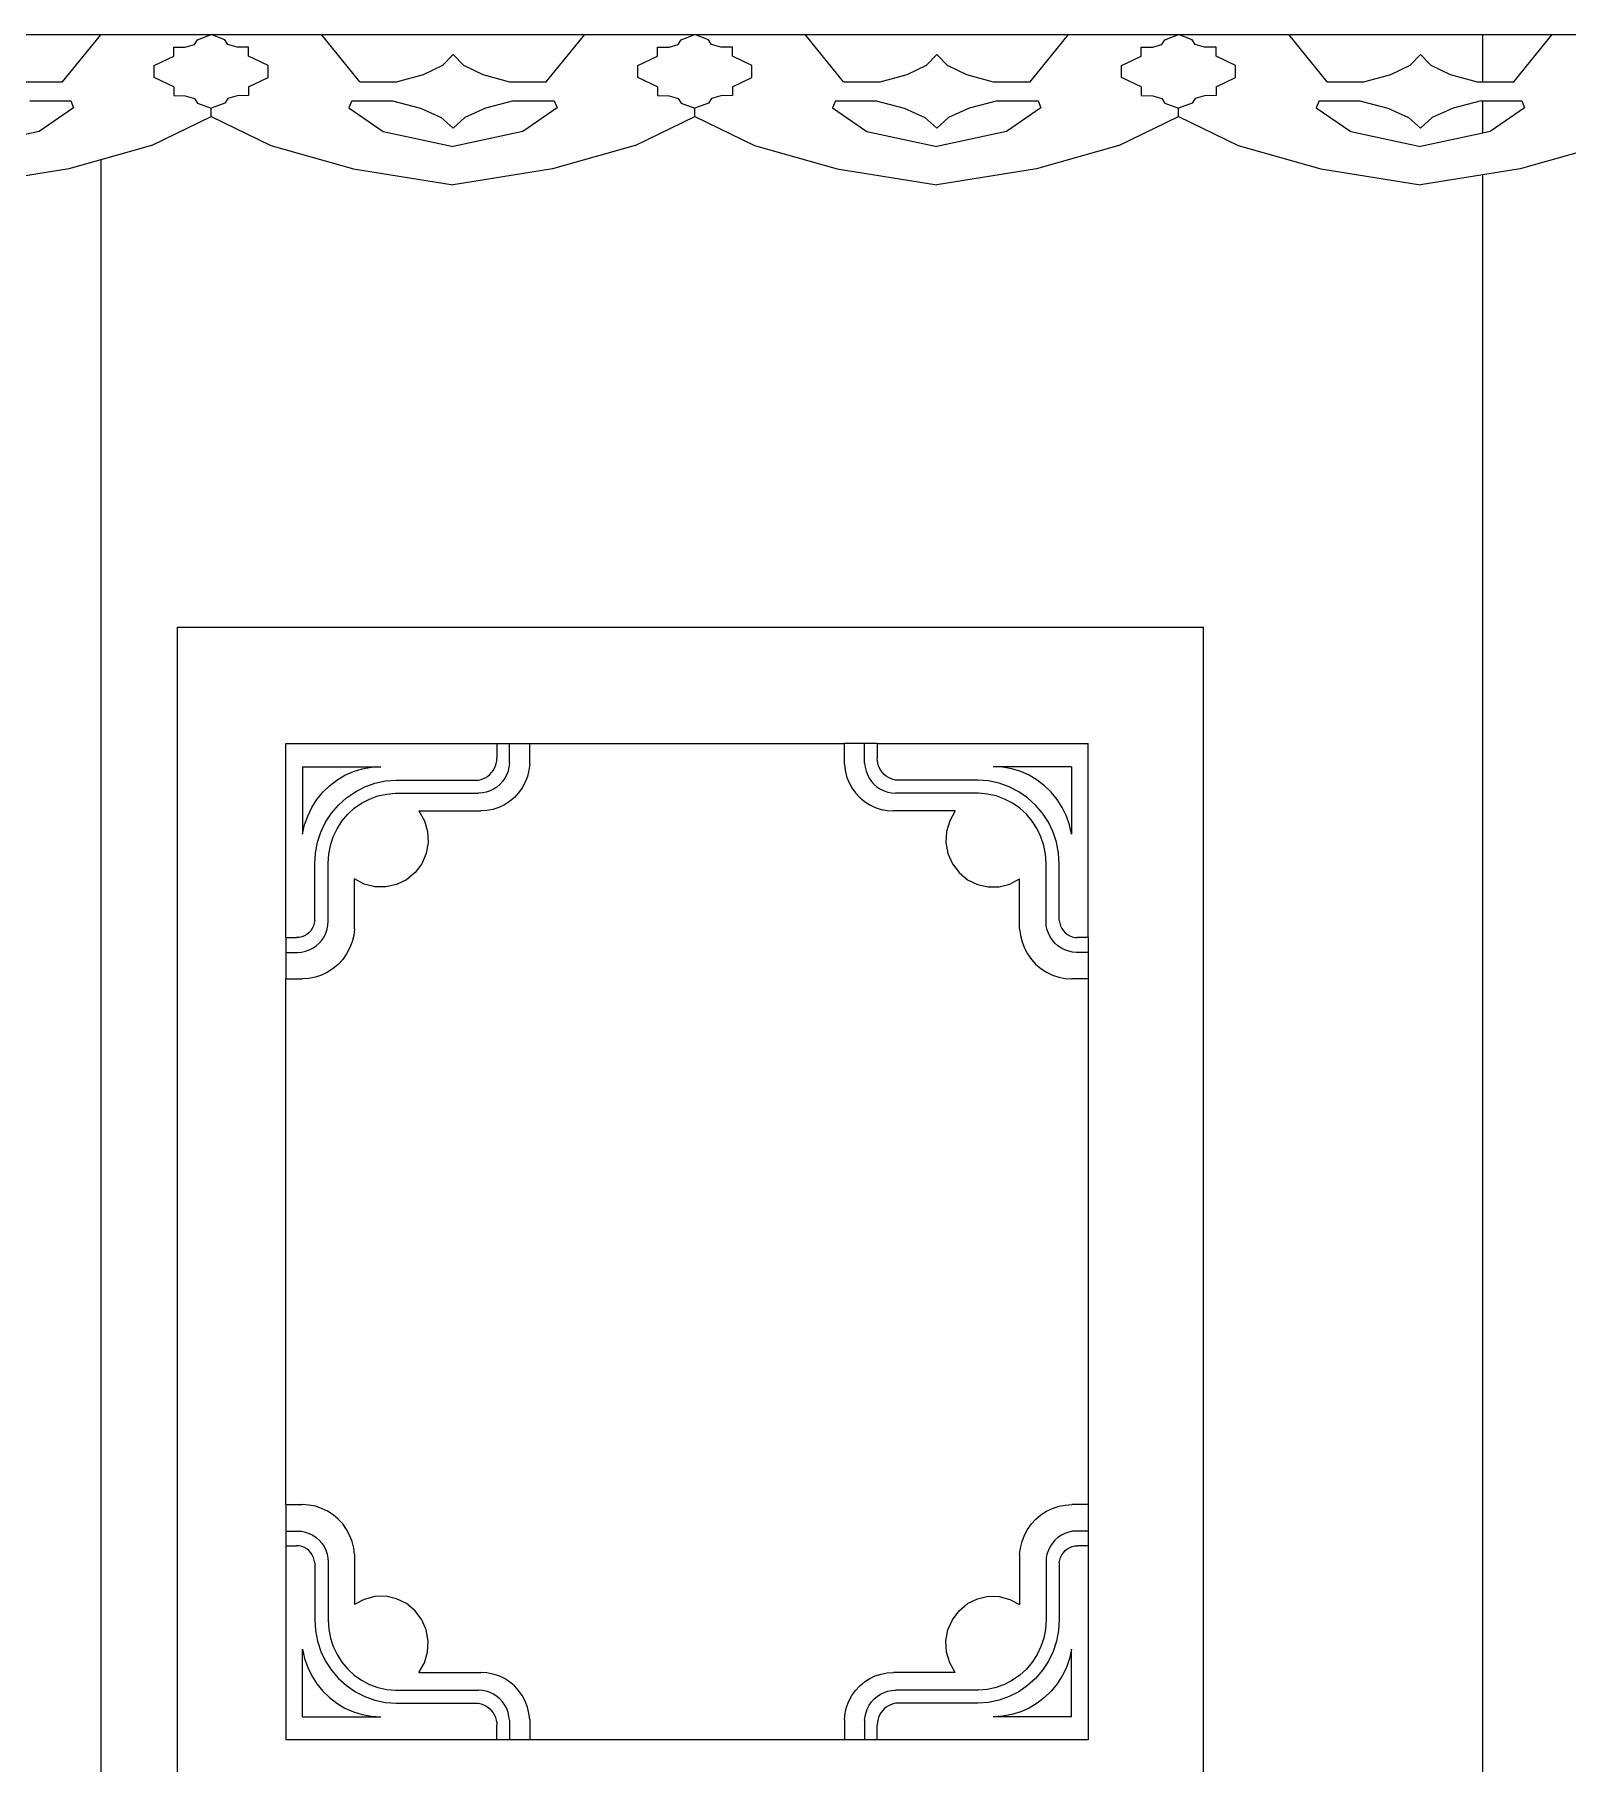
# Model space of a CAD drawing. Header units: inches. Extents: x 16.2 to 49.2, y 7.1 to 20.7.
# Drawn here: x 30.164 to 31.509, y 16.603 to 18.121 of the extents above; entities that cross this region are included whole.
import ezdxf

# ---------------------------------------------------------------- set-up
doc = ezdxf.new("R2010")
doc.units = ezdxf.units.IN
doc.header["$MEASUREMENT"] = 0
doc.layers.add('0inne_gulv', color=252, linetype='Continuous', lineweight=13)

# ---------------------------------------------------------------- blocks, each defined once
blk = doc.blocks.new('DEREK SMALL HOUSE fr')
for p, q in [((-3.7251, -0.0788), (-3.494, -0.0788)), ((-3.5818, -0.0788), (-3.4941, -0.0788)), ((-3.5277, -0.1203), (-3.4941, -0.079)), ((-3.4941, -0.079), (-3.4941, -0.0788)), ((-3.4941, -0.079), (-3.494, -0.0788)), ((-3.4941, -0.0788), (-3.494, -0.0788)), ((-3.494, -0.0788), (-3.3973, -0.0788)), ((-3.4301, -0.0899), (-3.42, -0.0899)), ((-3.4301, -0.0977), (-3.4301, -0.0899)), ((-3.42, -0.0899), (-3.4119, -0.0874)), ((-3.4119, -0.0874), (-3.4094, -0.0834)), ((-3.4094, -0.0834), (-3.3973, -0.0788)), ((-3.3973, -0.0788), (-3.3006, -0.0788)), ((-3.3852, -0.0834), (-3.3973, -0.0788)), ((-3.3827, -0.0874), (-3.3852, -0.0834)), ((-3.3746, -0.0899), (-3.3827, -0.0874)), ((-3.3645, -0.0899), (-3.3746, -0.0899)), ((-3.3645, -0.0977), (-3.3645, -0.0899)), ((-3.2669, -0.1203), (-3.3006, -0.0788)), ((-3.3006, -0.0788), (-3.0695, -0.0788)), ((-3.3006, -0.0788), (-3.0695, -0.0788)), ((-3.1033, -0.1203), (-3.0695, -0.0788)), ((-3.0695, -0.0788), (-2.9729, -0.0788)), ((-3.0057, -0.0899), (-2.9955, -0.0899)), ((-3.0057, -0.0977), (-3.0057, -0.0899)), ((-2.9955, -0.0899), (-2.9875, -0.0874)), ((-2.9875, -0.0874), (-2.9849, -0.0834)), ((-2.9849, -0.0834), (-2.9729, -0.0788)), ((-2.9729, -0.0788), (-2.8762, -0.0788)), ((-2.9608, -0.0834), (-2.9729, -0.0788)), ((-2.9582, -0.0874), (-2.9608, -0.0834)), ((-2.9502, -0.0899), (-2.9582, -0.0874)), ((-2.94, -0.0899), (-2.9502, -0.0899)), ((-2.94, -0.0977), (-2.94, -0.0899)), ((-2.8425, -0.1203), (-2.8762, -0.0788)), ((-2.8762, -0.0788), (-2.6451, -0.0788)), ((-2.8762, -0.0788), (-2.6451, -0.0788)), ((-2.6788, -0.1203), (-2.6451, -0.0788)), ((-2.6451, -0.0788), (-2.5484, -0.0788)), ((-2.5813, -0.0899), (-2.5711, -0.0899)), ((-2.5813, -0.0977), (-2.5813, -0.0899)), ((-2.5711, -0.0899), (-2.5631, -0.0874)), ((-2.5631, -0.0874), (-2.5605, -0.0834)), ((-2.5605, -0.0834), (-2.5484, -0.0788)), ((-2.5484, -0.0788), (-2.4518, -0.0788)), ((-2.5364, -0.0834), (-2.5484, -0.0788)), ((-2.5338, -0.0874), (-2.5364, -0.0834)), ((-2.5258, -0.0899), (-2.5338, -0.0874)), ((-2.5156, -0.0899), (-2.5258, -0.0899)), ((-2.5156, -0.0977), (-2.5156, -0.0899)), ((-2.418, -0.1203), (-2.4518, -0.0788)), ((-2.4518, -0.0788), (-2.2815, -0.0788)), ((-2.4518, -0.0788), (-2.2207, -0.0788)), ((-2.2815, -0.1203), (-2.2815, -0.0788)), ((-2.2815, -0.0788), (-2.2207, -0.0788)), ((-2.2544, -0.1203), (-2.2207, -0.0788)), ((-2.2207, -0.0788), (-2.124, -0.0788)), ((-3.4473, -0.1059), (-3.4301, -0.0977)), ((-3.4473, -0.1165), (-3.4473, -0.1059)), ((-3.3473, -0.1059), (-3.3645, -0.0977)), ((-3.3473, -0.1165), (-3.3473, -0.1059)), ((-3.2111, -0.1138), (-3.1941, -0.1056)), ((-3.1941, -0.1056), (-3.1851, -0.0963)), ((-3.1851, -0.0963), (-3.176, -0.1056)), ((-3.176, -0.1056), (-3.159, -0.1138)), ((-3.0228, -0.1059), (-3.0057, -0.0977)), ((-3.0228, -0.1165), (-3.0228, -0.1059)), ((-2.9229, -0.1059), (-2.94, -0.0977)), ((-2.9229, -0.1165), (-2.9229, -0.1059)), ((-2.7867, -0.1138), (-2.7697, -0.1056)), ((-2.7697, -0.1056), (-2.7606, -0.0963)), ((-2.7606, -0.0963), (-2.7516, -0.1056)), ((-2.7516, -0.1056), (-2.7346, -0.1138)), ((-2.5984, -0.1059), (-2.5813, -0.0977)), ((-2.5984, -0.1165), (-2.5984, -0.1059)), ((-2.4984, -0.1059), (-2.5156, -0.0977)), ((-2.4984, -0.1165), (-2.4984, -0.1059)), ((-2.3623, -0.1138), (-2.3453, -0.1056)), ((-2.3453, -0.1056), (-2.3362, -0.0963)), ((-2.3362, -0.0963), (-2.3272, -0.1056)), ((-2.3272, -0.1056), (-2.3102, -0.1138)), ((-3.5598, -0.1203), (-3.5277, -0.1203)), ((-3.4301, -0.1246), (-3.4473, -0.1165)), ((-3.3645, -0.1246), (-3.3473, -0.1165)), ((-3.2669, -0.1203), (-3.2348, -0.1203)), ((-3.2348, -0.1203), (-3.2111, -0.1138)), ((-3.159, -0.1138), (-3.1354, -0.1203)), ((-3.1354, -0.1203), (-3.1033, -0.1203)), ((-3.0057, -0.1246), (-3.0228, -0.1165)), ((-2.94, -0.1246), (-2.9229, -0.1165)), ((-2.8425, -0.1203), (-2.8103, -0.1203)), ((-2.8103, -0.1203), (-2.7867, -0.1138)), ((-2.7346, -0.1138), (-2.711, -0.1203)), ((-2.711, -0.1203), (-2.6788, -0.1203)), ((-2.5813, -0.1246), (-2.5984, -0.1165)), ((-2.5156, -0.1246), (-2.4984, -0.1165)), ((-2.418, -0.1203), (-2.3859, -0.1203)), ((-2.3859, -0.1203), (-2.3623, -0.1138)), ((-2.3102, -0.1138), (-2.2865, -0.1203)), ((-2.2865, -0.1203), (-2.2815, -0.1203)), ((-2.2815, -0.1203), (-2.2544, -0.1203)), ((-3.4301, -0.1246), (-3.4301, -0.1324)), ((-3.4301, -0.1324), (-3.42, -0.1325)), ((-3.42, -0.1325), (-3.4119, -0.135)), ((-3.4119, -0.135), (-3.4094, -0.1389)), ((-3.3827, -0.135), (-3.3852, -0.1389)), ((-3.3746, -0.1325), (-3.3827, -0.135)), ((-3.3645, -0.1324), (-3.3746, -0.1325)), ((-3.3645, -0.1246), (-3.3645, -0.1324)), ((-3.0057, -0.1246), (-3.0057, -0.1324)), ((-3.0057, -0.1324), (-2.9955, -0.1325)), ((-2.9955, -0.1325), (-2.9875, -0.135)), ((-2.9875, -0.135), (-2.9849, -0.1389)), ((-2.9582, -0.135), (-2.9608, -0.1389)), ((-2.9502, -0.1325), (-2.9582, -0.135)), ((-2.94, -0.1324), (-2.9502, -0.1325)), ((-2.94, -0.1246), (-2.94, -0.1324)), ((-2.5813, -0.1246), (-2.5813, -0.1324)), ((-2.5813, -0.1324), (-2.5711, -0.1325)), ((-2.5711, -0.1325), (-2.5631, -0.135)), ((-2.5631, -0.135), (-2.5605, -0.1389)), ((-2.5338, -0.135), (-2.5364, -0.1389)), ((-2.5258, -0.1325), (-2.5338, -0.135)), ((-2.5156, -0.1324), (-2.5258, -0.1325)), ((-2.5156, -0.1246), (-2.5156, -0.1324)), ((-3.5563, -0.1371), (-3.5206, -0.1371)), ((-3.5181, -0.143), (-3.5483, -0.164)), ((-3.5206, -0.1371), (-3.5181, -0.143)), ((-3.4496, -0.1763), (-3.3973, -0.1507)), ((-3.4094, -0.1389), (-3.3973, -0.1435)), ((-3.3852, -0.1389), (-3.3973, -0.1435)), ((-3.3973, -0.1507), (-3.3973, -0.1435)), ((-3.3973, -0.1507), (-3.345, -0.1763)), ((-3.274, -0.1371), (-3.2765, -0.143)), ((-3.2765, -0.143), (-3.2463, -0.164)), ((-3.274, -0.1371), (-3.2383, -0.1371)), ((-3.2383, -0.1371), (-3.2136, -0.1435)), ((-3.2136, -0.1435), (-3.1955, -0.1517)), ((-3.1955, -0.1517), (-3.1851, -0.1611)), ((-3.1747, -0.1517), (-3.1851, -0.1611)), ((-3.1565, -0.1435), (-3.1747, -0.1517)), ((-3.1319, -0.1371), (-3.1565, -0.1435)), ((-3.1319, -0.1371), (-3.0962, -0.1371)), ((-3.0937, -0.143), (-3.1239, -0.164)), ((-3.0962, -0.1371), (-3.0937, -0.143)), ((-3.0252, -0.1763), (-2.9729, -0.1507)), ((-2.9849, -0.1389), (-2.9729, -0.1435)), ((-2.9608, -0.1389), (-2.9729, -0.1435)), ((-2.9729, -0.1507), (-2.9729, -0.1435)), ((-2.9729, -0.1507), (-2.9205, -0.1763)), ((-2.8496, -0.1371), (-2.8521, -0.143)), ((-2.8521, -0.143), (-2.8219, -0.164)), ((-2.8496, -0.1371), (-2.8139, -0.1371)), ((-2.8139, -0.1371), (-2.7892, -0.1435)), ((-2.7892, -0.1435), (-2.771, -0.1517)), ((-2.771, -0.1517), (-2.7606, -0.1611)), ((-2.7503, -0.1517), (-2.7606, -0.1611)), ((-2.7321, -0.1435), (-2.7503, -0.1517)), ((-2.7074, -0.1371), (-2.7321, -0.1435)), ((-2.7074, -0.1371), (-2.6717, -0.1371)), ((-2.6692, -0.143), (-2.6994, -0.164)), ((-2.6717, -0.1371), (-2.6692, -0.143)), ((-2.6008, -0.1763), (-2.5484, -0.1507)), ((-2.5605, -0.1389), (-2.5484, -0.1435)), ((-2.5364, -0.1389), (-2.5484, -0.1435)), ((-2.5484, -0.1507), (-2.5484, -0.1435)), ((-2.5484, -0.1507), (-2.4961, -0.1763)), ((-2.4251, -0.1371), (-2.4276, -0.143)), ((-2.4276, -0.143), (-2.3974, -0.164)), ((-2.4251, -0.1371), (-2.3894, -0.1371)), ((-2.3894, -0.1371), (-2.3648, -0.1435)), ((-2.3648, -0.1435), (-2.3466, -0.1517)), ((-2.3466, -0.1517), (-2.3362, -0.1611)), ((-2.3258, -0.1517), (-2.3362, -0.1611)), ((-2.3076, -0.1435), (-2.3258, -0.1517)), ((-2.283, -0.1371), (-2.3076, -0.1435)), ((-2.283, -0.1371), (-2.2815, -0.1371)), ((-2.2815, -0.1654), (-2.2815, -0.1371)), ((-2.2815, -0.1371), (-2.2473, -0.1371)), ((-2.2448, -0.143), (-2.275, -0.164)), ((-2.2473, -0.1371), (-2.2448, -0.143)), ((-3.5483, -0.164), (-3.5818, -0.1712)), ((-3.2463, -0.164), (-3.1851, -0.1771)), ((-3.1239, -0.164), (-3.1851, -0.1771)), ((-2.8219, -0.164), (-2.7606, -0.1771)), ((-2.6994, -0.164), (-2.7606, -0.1771)), ((-2.3974, -0.164), (-2.3362, -0.1771)), ((-2.2815, -0.1654), (-2.3362, -0.1771)), ((-2.275, -0.164), (-2.2815, -0.1654)), ((-3.4496, -0.1763), (-3.4941, -0.1888)), ((-3.345, -0.1763), (-3.2725, -0.1968)), ((-3.0252, -0.1763), (-3.0977, -0.1968)), ((-2.9205, -0.1763), (-2.8481, -0.1968)), ((-2.6008, -0.1763), (-2.6732, -0.1968)), ((-2.4961, -0.1763), (-2.4236, -0.1968)), ((-2.1938, -0.1812), (-2.2488, -0.1968)), ((-3.5221, -0.1968), (-3.5818, -0.2062)), ((-3.4941, -0.1888), (-3.5221, -0.1968)), ((-3.4941, -0.1888), (-3.4941, -1.6389)), ((-3.2725, -0.1968), (-3.1851, -0.2106)), ((-3.0977, -0.1968), (-3.1851, -0.2106)), ((-2.8481, -0.1968), (-2.7606, -0.2106)), ((-2.6732, -0.1968), (-2.7606, -0.2106)), ((-2.4236, -0.1968), (-2.3362, -0.2106)), ((-2.2488, -0.1968), (-2.2815, -0.2019)), ((-2.2815, -0.2019), (-2.3362, -0.2106)), ((-2.2815, -2.6989), (-2.2815, -0.2019)), ((-3.427, -2.6989), (-3.427, -0.5989)), ((-3.427, -0.5989), (-2.5265, -0.5989)), ((-2.5265, -2.6989), (-2.5265, -0.5989)), ((-3.3318, -0.8714), (-3.3318, -0.7011)), ((-3.3318, -0.7011), (-3.1466, -0.7011)), ((-3.1466, -0.7011), (-3.1466, -0.714)), ((-3.1466, -0.7011), (-3.1356, -0.7011)), ((-3.1356, -0.7011), (-3.1178, -0.7011)), ((-3.1356, -0.7183), (-3.1356, -0.7011)), ((-3.1178, -0.7191), (-3.1178, -0.7011)), ((-3.1178, -0.7011), (-2.8417, -0.7011)), ((-2.8239, -0.7011), (-2.8417, -0.7011)), ((-2.8417, -0.7191), (-2.8417, -0.7011)), ((-2.8129, -0.7011), (-2.8239, -0.7011)), ((-2.8239, -0.7183), (-2.8239, -0.7011)), ((-2.8129, -0.7011), (-2.6277, -0.7011)), ((-2.8129, -0.7011), (-2.8129, -0.714)), ((-2.6277, -0.8714), (-2.6277, -0.7011)), ((-3.3171, -0.7214), (-3.2485, -0.7214)), ((-3.3171, -0.7214), (-3.3171, -0.7805)), ((-3.2799, -0.729), (-3.2725, -0.7257)), ((-3.2725, -0.7257), (-3.2647, -0.7233)), ((-3.2647, -0.7233), (-3.2566, -0.7219)), ((-3.2566, -0.7219), (-3.2485, -0.7214)), ((-3.1545, -0.7297), (-3.1527, -0.7282)), ((-3.1527, -0.7282), (-3.1512, -0.7266)), ((-3.1512, -0.7266), (-3.1498, -0.7247)), ((-3.1498, -0.7247), (-3.1487, -0.7228)), ((-3.1487, -0.7228), (-3.1478, -0.7207)), ((-3.1478, -0.7207), (-3.1471, -0.7185)), ((-3.1471, -0.7185), (-3.1467, -0.7162)), ((-3.1467, -0.7162), (-3.1466, -0.714)), ((-3.1368, -0.7252), (-3.138, -0.7284)), ((-3.136, -0.7217), (-3.1368, -0.7252)), ((-3.1356, -0.7183), (-3.136, -0.7217)), ((-3.1185, -0.7246), (-3.1198, -0.7299)), ((-3.1178, -0.7191), (-3.1185, -0.7246)), ((-2.8417, -0.7191), (-2.841, -0.7246)), ((-2.841, -0.7246), (-2.8397, -0.7299)), ((-2.8239, -0.7183), (-2.8235, -0.7217)), ((-2.8235, -0.7217), (-2.8227, -0.7252)), ((-2.8227, -0.7252), (-2.8215, -0.7284)), ((-2.8127, -0.7162), (-2.8129, -0.714)), ((-2.8123, -0.7185), (-2.8127, -0.7162)), ((-2.8117, -0.7207), (-2.8123, -0.7185)), ((-2.8108, -0.7228), (-2.8117, -0.7207)), ((-2.8096, -0.7247), (-2.8108, -0.7228)), ((-2.8083, -0.7266), (-2.8096, -0.7247)), ((-2.8067, -0.7282), (-2.8083, -0.7266)), ((-2.805, -0.7297), (-2.8067, -0.7282)), ((-2.7028, -0.7219), (-2.711, -0.7214)), ((-2.6424, -0.7214), (-2.711, -0.7214)), ((-2.6948, -0.7233), (-2.7028, -0.7219)), ((-2.687, -0.7257), (-2.6948, -0.7233)), ((-2.6795, -0.729), (-2.687, -0.7257)), ((-2.6424, -0.7214), (-2.6424, -0.7805)), ((-3.2994, -0.7439), (-3.2935, -0.7382)), ((-3.2935, -0.7382), (-3.287, -0.7332)), ((-3.287, -0.7332), (-3.2799, -0.729)), ((-3.2786, -0.7487), (-3.2708, -0.7434)), ((-3.2708, -0.7434), (-3.2624, -0.7391)), ((-3.2624, -0.7391), (-3.2536, -0.7359)), ((-3.2536, -0.7359), (-3.2444, -0.7339)), ((-3.2444, -0.7339), (-3.2351, -0.7331)), ((-3.2351, -0.7331), (-3.1627, -0.7331)), ((-3.1627, -0.7331), (-3.1605, -0.7326)), ((-3.1605, -0.7326), (-3.1584, -0.7319)), ((-3.1584, -0.7319), (-3.1564, -0.7309)), ((-3.1564, -0.7309), (-3.1545, -0.7297)), ((-3.1526, -0.7427), (-3.1559, -0.7438)), ((-3.1495, -0.7412), (-3.1526, -0.7427)), ((-3.1466, -0.7393), (-3.1495, -0.7412)), ((-3.1439, -0.737), (-3.1466, -0.7393)), ((-3.1416, -0.7344), (-3.1439, -0.737)), ((-3.1396, -0.7315), (-3.1416, -0.7344)), ((-3.138, -0.7284), (-3.1396, -0.7315)), ((-3.1244, -0.7399), (-3.1275, -0.7444)), ((-3.1218, -0.735), (-3.1244, -0.7399)), ((-3.1198, -0.7299), (-3.1218, -0.735)), ((-2.8397, -0.7299), (-2.8377, -0.735)), ((-2.8377, -0.735), (-2.8351, -0.7399)), ((-2.8351, -0.7399), (-2.8319, -0.7444)), ((-2.8215, -0.7284), (-2.8199, -0.7315)), ((-2.8199, -0.7315), (-2.8179, -0.7344)), ((-2.8179, -0.7344), (-2.8155, -0.737)), ((-2.8155, -0.737), (-2.8129, -0.7393)), ((-2.8129, -0.7393), (-2.81, -0.7412)), ((-2.81, -0.7412), (-2.8069, -0.7427)), ((-2.8069, -0.7427), (-2.8036, -0.7438)), ((-2.8031, -0.7309), (-2.805, -0.7297)), ((-2.8011, -0.7319), (-2.8031, -0.7309)), ((-2.7989, -0.7326), (-2.8011, -0.7319)), ((-2.7967, -0.7331), (-2.7989, -0.7326)), ((-2.7244, -0.7331), (-2.7967, -0.7331)), ((-2.7151, -0.7339), (-2.7244, -0.7331)), ((-2.7059, -0.7359), (-2.7151, -0.7339)), ((-2.697, -0.7391), (-2.7059, -0.7359)), ((-2.6887, -0.7434), (-2.697, -0.7391)), ((-2.6809, -0.7487), (-2.6887, -0.7434)), ((-2.6725, -0.7332), (-2.6795, -0.729)), ((-2.666, -0.7382), (-2.6725, -0.7332)), ((-2.666, -0.7382), (-2.6601, -0.7439)), ((-3.3126, -0.7647), (-3.309, -0.7572)), ((-3.309, -0.7572), (-3.3046, -0.7503)), ((-3.3046, -0.7503), (-3.2994, -0.7439)), ((-3.2917, -0.7623), (-3.2856, -0.7551)), ((-3.2856, -0.7551), (-3.2786, -0.7487)), ((-3.2775, -0.7632), (-3.2717, -0.7579)), ((-3.2717, -0.7579), (-3.2653, -0.7534)), ((-3.2653, -0.7534), (-3.2583, -0.7498)), ((-3.2583, -0.7498), (-3.251, -0.7471)), ((-3.251, -0.7471), (-3.2433, -0.7454)), ((-3.2433, -0.7454), (-3.2356, -0.7447)), ((-3.2356, -0.7447), (-3.1627, -0.7447)), ((-3.1593, -0.7444), (-3.1627, -0.7447)), ((-3.1559, -0.7438), (-3.1593, -0.7444)), ((-3.1449, -0.7572), (-3.1501, -0.7589)), ((-3.14, -0.7549), (-3.1449, -0.7572)), ((-3.1354, -0.7519), (-3.14, -0.7549)), ((-3.1312, -0.7484), (-3.1354, -0.7519)), ((-3.1275, -0.7444), (-3.1312, -0.7484)), ((-2.8319, -0.7444), (-2.8282, -0.7484)), ((-2.8282, -0.7484), (-2.824, -0.7519)), ((-2.824, -0.7519), (-2.8195, -0.7549)), ((-2.8195, -0.7549), (-2.8146, -0.7572)), ((-2.8146, -0.7572), (-2.8094, -0.7589)), ((-2.8036, -0.7438), (-2.8002, -0.7444)), ((-2.8002, -0.7444), (-2.7967, -0.7447)), ((-2.7239, -0.7447), (-2.7967, -0.7447)), ((-2.7161, -0.7454), (-2.7239, -0.7447)), ((-2.7085, -0.7471), (-2.7161, -0.7454)), ((-2.7012, -0.7498), (-2.7085, -0.7471)), ((-2.6942, -0.7534), (-2.7012, -0.7498)), ((-2.6878, -0.7579), (-2.6942, -0.7534)), ((-2.682, -0.7632), (-2.6878, -0.7579)), ((-2.6739, -0.7551), (-2.6809, -0.7487)), ((-2.6678, -0.7623), (-2.6739, -0.7551)), ((-2.6549, -0.7503), (-2.6601, -0.7439)), ((-2.6505, -0.7572), (-2.6549, -0.7503)), ((-2.6469, -0.7647), (-2.6505, -0.7572)), ((-3.3171, -0.7805), (-3.3153, -0.7725)), ((-3.3153, -0.7725), (-3.3126, -0.7647)), ((-3.301, -0.7788), (-3.2969, -0.7702)), ((-3.2969, -0.7702), (-3.2917, -0.7623)), ((-3.2868, -0.7759), (-3.2826, -0.7692)), ((-3.2826, -0.7692), (-3.2775, -0.7632)), ((-3.215, -0.7603), (-3.2102, -0.7688)), ((-3.215, -0.7603), (-3.1608, -0.7603)), ((-3.2102, -0.7688), (-3.2074, -0.7782)), ((-3.1554, -0.76), (-3.1608, -0.7603)), ((-3.1501, -0.7589), (-3.1554, -0.76)), ((-2.8094, -0.7589), (-2.8041, -0.76)), ((-2.8041, -0.76), (-2.7987, -0.7603)), ((-2.7444, -0.7603), (-2.7987, -0.7603)), ((-2.7493, -0.7688), (-2.752, -0.7782)), ((-2.7444, -0.7603), (-2.7493, -0.7688)), ((-2.6769, -0.7692), (-2.682, -0.7632)), ((-2.6726, -0.7759), (-2.6769, -0.7692)), ((-2.6626, -0.7702), (-2.6678, -0.7623)), ((-2.6585, -0.7788), (-2.6626, -0.7702)), ((-2.6442, -0.7725), (-2.6469, -0.7647)), ((-2.6424, -0.7805), (-2.6442, -0.7725)), ((-3.3058, -0.7972), (-3.304, -0.7878)), ((-3.304, -0.7878), (-3.301, -0.7788)), ((-3.2927, -0.7905), (-3.2902, -0.783)), ((-3.2902, -0.783), (-3.2868, -0.7759)), ((-3.2069, -0.788), (-3.2086, -0.7976)), ((-3.2074, -0.7782), (-3.2069, -0.788)), ((-2.752, -0.7782), (-2.7526, -0.788)), ((-2.7526, -0.788), (-2.7508, -0.7976)), ((-2.6692, -0.783), (-2.6726, -0.7759)), ((-2.6667, -0.7905), (-2.6692, -0.783)), ((-2.6555, -0.7878), (-2.6585, -0.7788)), ((-2.6537, -0.7972), (-2.6555, -0.7878)), ((-3.3064, -0.8067), (-3.3058, -0.7972)), ((-3.2947, -0.8062), (-3.2942, -0.7983)), ((-3.2942, -0.7983), (-3.2927, -0.7905)), ((-3.2086, -0.7976), (-3.2125, -0.8066)), ((-2.7508, -0.7976), (-2.7469, -0.8066)), ((-2.6652, -0.7983), (-2.6667, -0.7905)), ((-2.6647, -0.8062), (-2.6652, -0.7983)), ((-2.6531, -0.8067), (-2.6537, -0.7972)), ((-3.3064, -0.8565), (-3.3064, -0.8067)), ((-3.2947, -0.857), (-3.2947, -0.8062)), ((-3.2184, -0.8144), (-3.2259, -0.8206)), ((-3.2125, -0.8066), (-3.2184, -0.8144)), ((-2.7469, -0.8066), (-2.7411, -0.8144)), ((-2.7411, -0.8144), (-2.7336, -0.8206)), ((-2.6647, -0.857), (-2.6647, -0.8062)), ((-2.6531, -0.8565), (-2.6531, -0.8067)), ((-3.2715, -0.8637), (-3.2715, -0.8198)), ((-3.263, -0.8244), (-3.2715, -0.8198)), ((-3.2536, -0.8269), (-3.263, -0.8244)), ((-3.244, -0.827), (-3.2536, -0.8269)), ((-3.2346, -0.8249), (-3.244, -0.827)), ((-3.2259, -0.8206), (-3.2346, -0.8249)), ((-2.7336, -0.8206), (-2.7249, -0.8249)), ((-2.7249, -0.8249), (-2.7155, -0.827)), ((-2.7155, -0.827), (-2.7058, -0.8269)), ((-2.7058, -0.8269), (-2.6965, -0.8244)), ((-2.6965, -0.8244), (-2.6879, -0.8198)), ((-2.6879, -0.8637), (-2.6879, -0.8198)), ((-3.3086, -0.8634), (-3.3099, -0.8654)), ((-3.3075, -0.8612), (-3.3086, -0.8634)), ((-3.3068, -0.8589), (-3.3075, -0.8612)), ((-3.3064, -0.8565), (-3.3068, -0.8589)), ((-3.2967, -0.8674), (-3.2956, -0.864)), ((-3.2956, -0.864), (-3.2949, -0.8605)), ((-3.2949, -0.8605), (-3.2947, -0.857)), ((-3.2715, -0.8637), (-3.2722, -0.8695)), ((-2.6879, -0.8637), (-2.6872, -0.8695)), ((-2.6645, -0.8605), (-2.6647, -0.857)), ((-2.6639, -0.864), (-2.6645, -0.8605)), ((-2.6627, -0.8674), (-2.6639, -0.864)), ((-2.6531, -0.8565), (-2.6527, -0.8589)), ((-2.6527, -0.8589), (-2.652, -0.8612)), ((-2.652, -0.8612), (-2.6509, -0.8634)), ((-2.6509, -0.8634), (-2.6495, -0.8654)), ((-3.3318, -0.8714), (-3.3318, -0.8844)), ((-3.3318, -0.8714), (-3.3225, -0.8714)), ((-3.3201, -0.8713), (-3.3225, -0.8714)), ((-3.3178, -0.8707), (-3.3201, -0.8713)), ((-3.3155, -0.8699), (-3.3178, -0.8707)), ((-3.3135, -0.8687), (-3.3155, -0.8699)), ((-3.3116, -0.8672), (-3.3135, -0.8687)), ((-3.3099, -0.8654), (-3.3116, -0.8672)), ((-3.3081, -0.8807), (-3.3052, -0.8787)), ((-3.3052, -0.8787), (-3.3026, -0.8763)), ((-3.3026, -0.8763), (-3.3002, -0.8736)), ((-3.3002, -0.8736), (-3.2983, -0.8707)), ((-3.2983, -0.8707), (-3.2967, -0.8674)), ((-3.2737, -0.8752), (-3.2758, -0.8807)), ((-3.2722, -0.8695), (-3.2737, -0.8752)), ((-2.6872, -0.8695), (-2.6858, -0.8752)), ((-2.6858, -0.8752), (-2.6837, -0.8807)), ((-2.6612, -0.8707), (-2.6627, -0.8674)), ((-2.6592, -0.8736), (-2.6612, -0.8707)), ((-2.6569, -0.8763), (-2.6592, -0.8736)), ((-2.6543, -0.8787), (-2.6569, -0.8763)), ((-2.6513, -0.8807), (-2.6543, -0.8787)), ((-2.6495, -0.8654), (-2.6479, -0.8672)), ((-2.6479, -0.8672), (-2.646, -0.8687)), ((-2.646, -0.8687), (-2.6439, -0.8699)), ((-2.6439, -0.8699), (-2.6417, -0.8707)), ((-2.6417, -0.8707), (-2.6394, -0.8713)), ((-2.6394, -0.8713), (-2.637, -0.8714)), ((-2.6277, -0.8714), (-2.637, -0.8714)), ((-2.6277, -0.8714), (-2.6277, -0.8844)), ((-3.3318, -0.8844), (-3.3318, -0.9076)), ((-3.3318, -0.8844), (-3.3216, -0.8844)), ((-3.3216, -0.8844), (-3.3181, -0.8841)), ((-3.3181, -0.8841), (-3.3146, -0.8834)), ((-3.3146, -0.8834), (-3.3113, -0.8823)), ((-3.3113, -0.8823), (-3.3081, -0.8807)), ((-3.2859, -0.8949), (-3.2903, -0.8986)), ((-3.2819, -0.8906), (-3.2859, -0.8949)), ((-3.2785, -0.8858), (-3.2819, -0.8906)), ((-3.2758, -0.8807), (-3.2785, -0.8858)), ((-2.6837, -0.8807), (-2.6809, -0.8858)), ((-2.6809, -0.8858), (-2.6776, -0.8906)), ((-2.6776, -0.8906), (-2.6736, -0.8949)), ((-2.6736, -0.8949), (-2.6692, -0.8986)), ((-2.6482, -0.8823), (-2.6513, -0.8807)), ((-2.6448, -0.8834), (-2.6482, -0.8823)), ((-2.6414, -0.8841), (-2.6448, -0.8834)), ((-2.6379, -0.8844), (-2.6414, -0.8841)), ((-2.6277, -0.8844), (-2.6379, -0.8844)), ((-2.6277, -0.8844), (-2.6277, -0.9076)), ((-3.3318, -0.9076), (-3.3174, -0.9076)), ((-3.3318, -1.3691), (-3.3318, -0.9076)), ((-3.3116, -0.9072), (-3.3174, -0.9076)), ((-3.3059, -0.9061), (-3.3116, -0.9072)), ((-3.3004, -0.9043), (-3.3059, -0.9061)), ((-3.2952, -0.9018), (-3.3004, -0.9043)), ((-3.2903, -0.8986), (-3.2952, -0.9018)), ((-2.6692, -0.8986), (-2.6643, -0.9018)), ((-2.6643, -0.9018), (-2.659, -0.9043)), ((-2.659, -0.9043), (-2.6535, -0.9061)), ((-2.6535, -0.9061), (-2.6479, -0.9072)), ((-2.6479, -0.9072), (-2.6421, -0.9076)), ((-2.6277, -0.9076), (-2.6421, -0.9076)), ((-2.6277, -0.9076), (-2.6277, -1.3691)), ((-3.3318, -1.3691), (-3.3174, -1.3691)), ((-3.3318, -1.3691), (-3.3318, -1.3923)), ((-3.3116, -1.3695), (-3.3174, -1.3691)), ((-3.3059, -1.3706), (-3.3116, -1.3695)), ((-3.3004, -1.3724), (-3.3059, -1.3706)), ((-3.2952, -1.3749), (-3.3004, -1.3724)), ((-3.2903, -1.378), (-3.2952, -1.3749)), ((-3.2859, -1.3818), (-3.2903, -1.378)), ((-2.6736, -1.3818), (-2.6692, -1.378)), ((-2.6692, -1.378), (-2.6643, -1.3749)), ((-2.6643, -1.3749), (-2.659, -1.3724)), ((-2.659, -1.3724), (-2.6535, -1.3706)), ((-2.6535, -1.3706), (-2.6479, -1.3695)), ((-2.6479, -1.3695), (-2.6421, -1.3691)), ((-2.6277, -1.3691), (-2.6421, -1.3691)), ((-2.6277, -1.3691), (-2.6277, -1.3923)), ((-3.3318, -1.3923), (-3.3318, -1.4052)), ((-3.3318, -1.3923), (-3.3216, -1.3923)), ((-3.3216, -1.3923), (-3.3181, -1.3925)), ((-3.3181, -1.3925), (-3.3146, -1.3932)), ((-3.3146, -1.3932), (-3.3113, -1.3944)), ((-3.3113, -1.3944), (-3.3081, -1.396)), ((-3.3081, -1.396), (-3.3052, -1.398)), ((-3.2819, -1.3861), (-3.2859, -1.3818)), ((-3.2785, -1.3909), (-3.2819, -1.3861)), ((-3.2758, -1.396), (-3.2785, -1.3909)), ((-3.2737, -1.4015), (-3.2758, -1.396)), ((-2.6858, -1.4015), (-2.6837, -1.396)), ((-2.6837, -1.396), (-2.6809, -1.3909)), ((-2.6809, -1.3909), (-2.6776, -1.3861)), ((-2.6776, -1.3861), (-2.6736, -1.3818)), ((-2.6513, -1.396), (-2.6543, -1.398)), ((-2.6482, -1.3944), (-2.6513, -1.396)), ((-2.6448, -1.3932), (-2.6482, -1.3944)), ((-2.6414, -1.3925), (-2.6448, -1.3932)), ((-2.6379, -1.3923), (-2.6414, -1.3925)), ((-2.6277, -1.3923), (-2.6379, -1.3923)), ((-2.6277, -1.3923), (-2.6277, -1.4052)), ((-3.3318, -1.4052), (-3.3318, -1.5756)), ((-3.3318, -1.4052), (-3.3225, -1.4052)), ((-3.3201, -1.4054), (-3.3225, -1.4052)), ((-3.3178, -1.406), (-3.3201, -1.4054)), ((-3.3155, -1.4068), (-3.3178, -1.406)), ((-3.3135, -1.408), (-3.3155, -1.4068)), ((-3.3116, -1.4095), (-3.3135, -1.408)), ((-3.3099, -1.4113), (-3.3116, -1.4095)), ((-3.3052, -1.398), (-3.3026, -1.4003)), ((-3.3026, -1.4003), (-3.3002, -1.403)), ((-3.3002, -1.403), (-3.2983, -1.406)), ((-3.2983, -1.406), (-3.2967, -1.4092)), ((-3.2967, -1.4092), (-3.2956, -1.4126)), ((-3.2722, -1.4072), (-3.2737, -1.4015)), ((-3.2715, -1.413), (-3.2722, -1.4072)), ((-2.6879, -1.413), (-2.6872, -1.4072)), ((-2.6872, -1.4072), (-2.6858, -1.4015)), ((-2.6627, -1.4092), (-2.6639, -1.4126)), ((-2.6612, -1.406), (-2.6627, -1.4092)), ((-2.6592, -1.403), (-2.6612, -1.406)), ((-2.6569, -1.4003), (-2.6592, -1.403)), ((-2.6543, -1.398), (-2.6569, -1.4003)), ((-2.6495, -1.4113), (-2.6479, -1.4095)), ((-2.6479, -1.4095), (-2.646, -1.408)), ((-2.646, -1.408), (-2.6439, -1.4068)), ((-2.6439, -1.4068), (-2.6417, -1.406)), ((-2.6417, -1.406), (-2.6394, -1.4054)), ((-2.6394, -1.4054), (-2.637, -1.4052)), ((-2.6277, -1.4052), (-2.637, -1.4052)), ((-2.6277, -1.4052), (-2.6277, -1.5756)), ((-3.3086, -1.4133), (-3.3099, -1.4113)), ((-3.3075, -1.4155), (-3.3086, -1.4133)), ((-3.3068, -1.4178), (-3.3075, -1.4155)), ((-3.3064, -1.4202), (-3.3068, -1.4178)), ((-3.3064, -1.4202), (-3.3064, -1.47)), ((-3.2956, -1.4126), (-3.2949, -1.4162)), ((-3.2949, -1.4162), (-3.2947, -1.4197)), ((-3.2947, -1.4197), (-3.2947, -1.4705)), ((-3.2715, -1.413), (-3.2715, -1.4569)), ((-2.6879, -1.413), (-2.6879, -1.4569)), ((-2.6645, -1.4162), (-2.6647, -1.4197)), ((-2.6647, -1.4197), (-2.6647, -1.4705)), ((-2.6639, -1.4126), (-2.6645, -1.4162)), ((-2.6531, -1.4202), (-2.6527, -1.4178)), ((-2.6531, -1.4202), (-2.6531, -1.47)), ((-2.6527, -1.4178), (-2.652, -1.4155)), ((-2.652, -1.4155), (-2.6509, -1.4133)), ((-2.6509, -1.4133), (-2.6495, -1.4113)), ((-3.263, -1.4523), (-3.2715, -1.4569)), ((-3.2536, -1.4498), (-3.263, -1.4523)), ((-3.244, -1.4496), (-3.2536, -1.4498)), ((-3.2346, -1.4518), (-3.244, -1.4496)), ((-3.2259, -1.456), (-3.2346, -1.4518)), ((-3.2184, -1.4623), (-3.2259, -1.456)), ((-2.7411, -1.4623), (-2.7336, -1.456)), ((-2.7336, -1.456), (-2.7249, -1.4518)), ((-2.7249, -1.4518), (-2.7155, -1.4496)), ((-2.7155, -1.4496), (-2.7058, -1.4498)), ((-2.7058, -1.4498), (-2.6965, -1.4523)), ((-2.6965, -1.4523), (-2.6879, -1.4569)), ((-3.3064, -1.47), (-3.3058, -1.4795)), ((-3.2947, -1.4705), (-3.2942, -1.4784)), ((-3.2125, -1.4701), (-3.2184, -1.4623)), ((-3.2086, -1.479), (-3.2125, -1.4701)), ((-2.7508, -1.479), (-2.7469, -1.4701)), ((-2.7469, -1.4701), (-2.7411, -1.4623)), ((-2.6647, -1.4705), (-2.6652, -1.4784)), ((-2.6531, -1.47), (-2.6537, -1.4795)), ((-3.3058, -1.4795), (-3.304, -1.4889)), ((-3.2942, -1.4784), (-3.2927, -1.4862)), ((-3.2927, -1.4862), (-3.2902, -1.4937)), ((-3.2069, -1.4887), (-3.2086, -1.479)), ((-2.7526, -1.4887), (-2.7508, -1.479)), ((-2.6667, -1.4862), (-2.6692, -1.4937)), ((-2.6652, -1.4784), (-2.6667, -1.4862)), ((-2.6537, -1.4795), (-2.6555, -1.4889)), ((-3.3171, -1.4961), (-3.3153, -1.5042)), ((-3.3171, -1.5553), (-3.3171, -1.4961)), ((-3.304, -1.4889), (-3.301, -1.4979)), ((-3.301, -1.4979), (-3.2969, -1.5065)), ((-3.2902, -1.4937), (-3.2868, -1.5008)), ((-3.2868, -1.5008), (-3.2826, -1.5074)), ((-3.2102, -1.5079), (-3.2074, -1.4985)), ((-3.2074, -1.4985), (-3.2069, -1.4887)), ((-2.752, -1.4985), (-2.7526, -1.4887)), ((-2.7493, -1.5079), (-2.752, -1.4985)), ((-2.6726, -1.5008), (-2.6769, -1.5074)), ((-2.6692, -1.4937), (-2.6726, -1.5008)), ((-2.6585, -1.4979), (-2.6626, -1.5065)), ((-2.6555, -1.4889), (-2.6585, -1.4979)), ((-2.6424, -1.4961), (-2.6442, -1.5042)), ((-2.6424, -1.5553), (-2.6424, -1.4961)), ((-3.3153, -1.5042), (-3.3126, -1.512)), ((-3.3126, -1.512), (-3.309, -1.5195)), ((-3.2969, -1.5065), (-3.2917, -1.5144)), ((-3.2917, -1.5144), (-3.2856, -1.5216)), ((-3.2826, -1.5074), (-3.2775, -1.5135)), ((-3.2775, -1.5135), (-3.2717, -1.5188)), ((-3.215, -1.5164), (-3.2102, -1.5079)), ((-3.215, -1.5164), (-3.1608, -1.5164)), ((-3.1554, -1.5167), (-3.1608, -1.5164)), ((-3.1501, -1.5178), (-3.1554, -1.5167)), ((-2.8094, -1.5178), (-2.8041, -1.5167)), ((-2.8041, -1.5167), (-2.7987, -1.5164)), ((-2.7444, -1.5164), (-2.7987, -1.5164)), ((-2.7444, -1.5164), (-2.7493, -1.5079)), ((-2.682, -1.5135), (-2.6878, -1.5188)), ((-2.6769, -1.5074), (-2.682, -1.5135)), ((-2.6678, -1.5144), (-2.6739, -1.5216)), ((-2.6626, -1.5065), (-2.6678, -1.5144)), ((-2.6469, -1.512), (-2.6505, -1.5195)), ((-2.6442, -1.5042), (-2.6469, -1.512)), ((-3.309, -1.5195), (-3.3046, -1.5264)), ((-3.3046, -1.5264), (-3.2994, -1.5328)), ((-3.2856, -1.5216), (-3.2786, -1.528)), ((-3.2786, -1.528), (-3.2708, -1.5333)), ((-3.2717, -1.5188), (-3.2653, -1.5233)), ((-3.2653, -1.5233), (-3.2583, -1.5269)), ((-3.2583, -1.5269), (-3.251, -1.5296)), ((-3.251, -1.5296), (-3.2433, -1.5313)), ((-3.2433, -1.5313), (-3.2356, -1.532)), ((-3.2356, -1.532), (-3.1627, -1.532)), ((-3.1593, -1.5323), (-3.1627, -1.532)), ((-3.1559, -1.5329), (-3.1593, -1.5323)), ((-3.1449, -1.5195), (-3.1501, -1.5178)), ((-3.14, -1.5218), (-3.1449, -1.5195)), ((-3.1354, -1.5248), (-3.14, -1.5218)), ((-3.1312, -1.5283), (-3.1354, -1.5248)), ((-3.1275, -1.5323), (-3.1312, -1.5283)), ((-3.1244, -1.5368), (-3.1275, -1.5323)), ((-2.8351, -1.5368), (-2.8319, -1.5323)), ((-2.8319, -1.5323), (-2.8282, -1.5283)), ((-2.8282, -1.5283), (-2.824, -1.5248)), ((-2.824, -1.5248), (-2.8195, -1.5218)), ((-2.8195, -1.5218), (-2.8146, -1.5195)), ((-2.8146, -1.5195), (-2.8094, -1.5178)), ((-2.8036, -1.5329), (-2.8002, -1.5323)), ((-2.8002, -1.5323), (-2.7967, -1.532)), ((-2.7239, -1.532), (-2.7967, -1.532)), ((-2.7161, -1.5313), (-2.7239, -1.532)), ((-2.7085, -1.5296), (-2.7161, -1.5313)), ((-2.7012, -1.5269), (-2.7085, -1.5296)), ((-2.6942, -1.5233), (-2.7012, -1.5269)), ((-2.6878, -1.5188), (-2.6942, -1.5233)), ((-2.6809, -1.528), (-2.6887, -1.5333)), ((-2.6739, -1.5216), (-2.6809, -1.528)), ((-2.6549, -1.5264), (-2.6601, -1.5328)), ((-2.6505, -1.5195), (-2.6549, -1.5264)), ((-3.2935, -1.5385), (-3.2994, -1.5328)), ((-3.2935, -1.5385), (-3.287, -1.5435)), ((-3.287, -1.5435), (-3.2799, -1.5477)), ((-3.2799, -1.5477), (-3.2725, -1.551)), ((-3.2708, -1.5333), (-3.2624, -1.5376)), ((-3.2624, -1.5376), (-3.2536, -1.5408)), ((-3.2536, -1.5408), (-3.2444, -1.5428)), ((-3.2444, -1.5428), (-3.2351, -1.5435)), ((-3.2351, -1.5435), (-3.1627, -1.5435)), ((-3.1627, -1.5435), (-3.1605, -1.544)), ((-3.1605, -1.544), (-3.1584, -1.5448)), ((-3.1584, -1.5448), (-3.1564, -1.5458)), ((-3.1564, -1.5458), (-3.1545, -1.547)), ((-3.1526, -1.534), (-3.1559, -1.5329)), ((-3.1545, -1.547), (-3.1527, -1.5485)), ((-3.1495, -1.5355), (-3.1526, -1.534)), ((-3.1466, -1.5374), (-3.1495, -1.5355)), ((-3.1439, -1.5397), (-3.1466, -1.5374)), ((-3.1416, -1.5423), (-3.1439, -1.5397)), ((-3.1396, -1.5451), (-3.1416, -1.5423)), ((-3.138, -1.5482), (-3.1396, -1.5451)), ((-3.1218, -1.5416), (-3.1244, -1.5368)), ((-3.1198, -1.5468), (-3.1218, -1.5416)), ((-3.1185, -1.5521), (-3.1198, -1.5468)), ((-2.841, -1.5521), (-2.8397, -1.5468)), ((-2.8397, -1.5468), (-2.8377, -1.5416)), ((-2.8377, -1.5416), (-2.8351, -1.5368)), ((-2.8215, -1.5482), (-2.8199, -1.5451)), ((-2.8199, -1.5451), (-2.8179, -1.5423)), ((-2.8179, -1.5423), (-2.8155, -1.5397)), ((-2.8155, -1.5397), (-2.8129, -1.5374)), ((-2.8129, -1.5374), (-2.81, -1.5355)), ((-2.81, -1.5355), (-2.8069, -1.534)), ((-2.8069, -1.534), (-2.8036, -1.5329)), ((-2.805, -1.547), (-2.8067, -1.5485)), ((-2.8031, -1.5458), (-2.805, -1.547)), ((-2.8011, -1.5448), (-2.8031, -1.5458)), ((-2.7989, -1.544), (-2.8011, -1.5448)), ((-2.7967, -1.5435), (-2.7989, -1.544)), ((-2.7244, -1.5435), (-2.7967, -1.5435)), ((-2.7151, -1.5428), (-2.7244, -1.5435)), ((-2.7059, -1.5408), (-2.7151, -1.5428)), ((-2.697, -1.5376), (-2.7059, -1.5408)), ((-2.6887, -1.5333), (-2.697, -1.5376)), ((-2.6795, -1.5477), (-2.687, -1.551)), ((-2.6725, -1.5435), (-2.6795, -1.5477)), ((-2.666, -1.5385), (-2.6725, -1.5435)), ((-2.6601, -1.5328), (-2.666, -1.5385)), ((-3.3171, -1.5553), (-3.2485, -1.5553)), ((-3.2725, -1.551), (-3.2647, -1.5534)), ((-3.2647, -1.5534), (-3.2566, -1.5548)), ((-3.2566, -1.5548), (-3.2485, -1.5553)), ((-3.1527, -1.5485), (-3.1512, -1.5501)), ((-3.1512, -1.5501), (-3.1498, -1.5519)), ((-3.1498, -1.5519), (-3.1487, -1.5539)), ((-3.1487, -1.5539), (-3.1478, -1.556)), ((-3.1478, -1.556), (-3.1471, -1.5582)), ((-3.1471, -1.5582), (-3.1467, -1.5604)), ((-3.1467, -1.5604), (-3.1466, -1.5627)), ((-3.1466, -1.5756), (-3.1466, -1.5627)), ((-3.1368, -1.5515), (-3.138, -1.5482)), ((-3.136, -1.5549), (-3.1368, -1.5515)), ((-3.1356, -1.5584), (-3.136, -1.5549)), ((-3.1356, -1.5584), (-3.1356, -1.5756)), ((-3.1178, -1.5576), (-3.1185, -1.5521)), ((-3.1178, -1.5576), (-3.1178, -1.5756)), ((-2.8417, -1.5576), (-2.841, -1.5521)), ((-2.8417, -1.5576), (-2.8417, -1.5756)), ((-2.8239, -1.5584), (-2.8235, -1.5549)), ((-2.8239, -1.5584), (-2.8239, -1.5756)), ((-2.8235, -1.5549), (-2.8227, -1.5515)), ((-2.8227, -1.5515), (-2.8215, -1.5482)), ((-2.8127, -1.5604), (-2.8129, -1.5627)), ((-2.8129, -1.5756), (-2.8129, -1.5627)), ((-2.8123, -1.5582), (-2.8127, -1.5604)), ((-2.8117, -1.556), (-2.8123, -1.5582)), ((-2.8108, -1.5539), (-2.8117, -1.556)), ((-2.8096, -1.5519), (-2.8108, -1.5539)), ((-2.8083, -1.5501), (-2.8096, -1.5519)), ((-2.8067, -1.5485), (-2.8083, -1.5501)), ((-2.7028, -1.5548), (-2.711, -1.5553)), ((-2.6424, -1.5553), (-2.711, -1.5553)), ((-2.6948, -1.5534), (-2.7028, -1.5548)), ((-2.687, -1.551), (-2.6948, -1.5534)), ((-3.1466, -1.5756), (-3.3318, -1.5756)), ((-3.1356, -1.5756), (-3.1466, -1.5756)), ((-3.1178, -1.5756), (-3.1356, -1.5756)), ((-2.8417, -1.5756), (-3.1178, -1.5756)), ((-2.8239, -1.5756), (-2.8417, -1.5756)), ((-2.8129, -1.5756), (-2.8239, -1.5756)), ((-2.6277, -1.5756), (-2.8129, -1.5756))]:
    blk.add_line(p, q)

msp = doc.modelspace()

# ---------------------------------------------------------------- block references
at = {"layer": '0inne_gulv'}
msp.add_blockref('DEREK SMALL HOUSE fr', (33.7165, 18.1994), dxfattribs=at)

doc.saveas('drawing.dxf')
